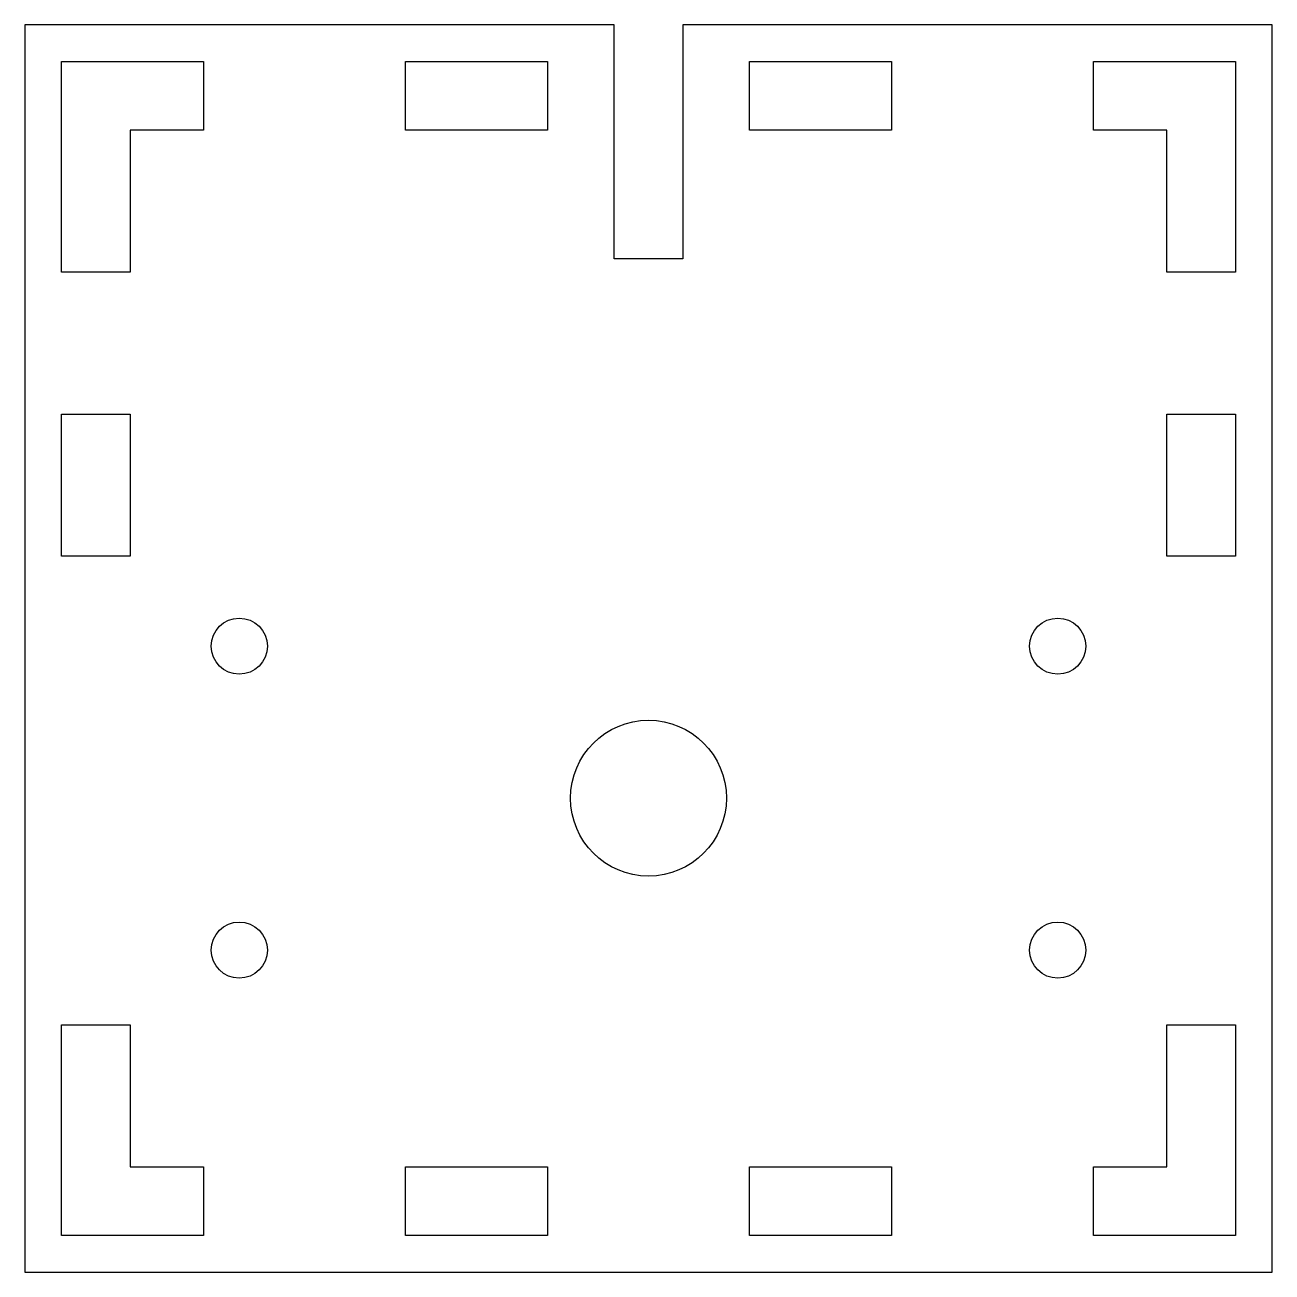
# Model space of a CAD drawing. Header units: millimetres. Extents: x -80 to 0, y -36.4 to 43.6.
import ezdxf

# ---------------------------------------------------------------- set-up
doc = ezdxf.new("R2010")
doc.units = ezdxf.units.MM

msp = doc.modelspace()

# ---------------------------------------------------------------- linework, layer by layer
for points in [[(-42.2, 28.6), (-42.2, 43.6), (-80, 43.6), (-80, -36.4), (0, -36.4), (0, 43.6), (-37.8, 43.6), (-37.8, 28.6)], [(-68.5375, 36.85), (-73.25, 36.85), (-73.25, 27.7375), (-77.65, 27.7375), (-77.65, 41.25), (-68.5375, 41.25)], [(-46.475, 36.85), (-55.5875, 36.85), (-55.5875, 41.25), (-46.475, 41.25)], [(-24.4125, 36.85), (-33.525, 36.85), (-33.525, 41.25), (-24.4125, 41.25)], [(-2.35, 41.25), (-2.35, 27.7375), (-6.75, 27.7375), (-6.75, 36.85), (-11.4625, 36.85), (-11.4625, 41.25)], [(-77.65, 18.625), (-73.25, 18.625), (-73.25, 9.5125), (-77.65, 9.5125)], [(-2.35, 9.5125), (-6.75, 9.5125), (-6.75, 18.625), (-2.35, 18.625)], [(-77.65, -34.05), (-77.65, -20.5375), (-73.25, -20.5375), (-73.25, -29.65), (-68.5375, -29.65), (-68.5375, -34.05)], [(-11.4625, -29.65), (-6.75, -29.65), (-6.75, -20.5375), (-2.35, -20.5375), (-2.35, -34.05), (-11.4625, -34.05)], [(-46.475, -34.05), (-55.5875, -34.05), (-55.5875, -29.65), (-46.475, -29.65)], [(-24.4125, -34.05), (-33.525, -34.05), (-33.525, -29.65), (-24.4125, -29.65)]]:
    msp.add_lwpolyline(points, close=True)
for centre, radius in [((-66.25, 3.75), 1.8), ((-13.75, 3.75), 1.8), ((-40, -6), 5), ((-66.25, -15.75), 1.8), ((-13.75, -15.75), 1.8)]:
    msp.add_circle(centre, radius)

doc.saveas('drawing.dxf')
